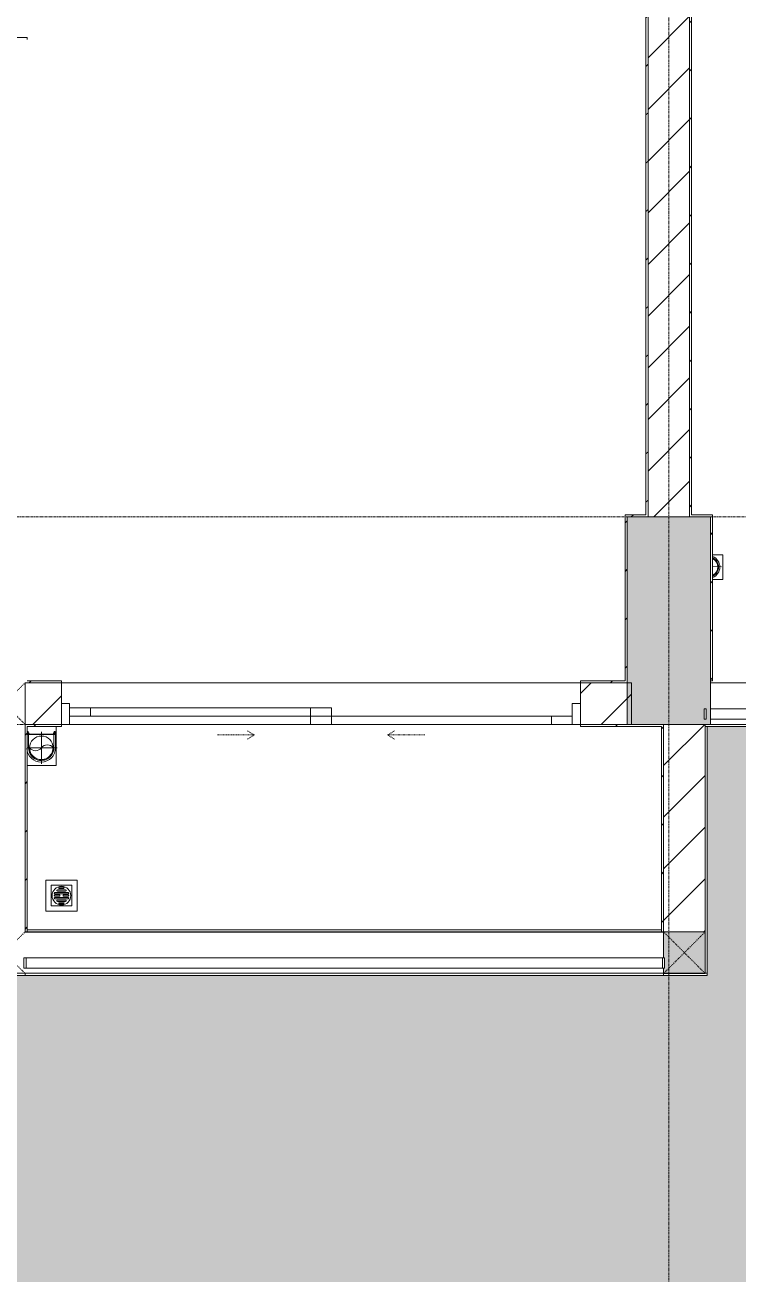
# Model space of a CAD drawing. Header units: millimetres. Extents: x 5359 to 218750, y -16347 to 109893.
# Drawn here: x 57853 to 61286, y 21888 to 27907 of the extents above; entities that cross this region are included whole.
import ezdxf

# ---------------------------------------------------------------- set-up
doc = ezdxf.new("R2010")
doc.units = ezdxf.units.MM
for name, pattern in [('Dash', [6, 3, -3]), ('Grid Line', [22.225, 12.7, -3.175, 3.175, -3.175]), ('IMPORT-CENTER _3_', [10.16, 6.35, -1.27, 1.27, -1.27])]:
    doc.linetypes.add(name, pattern=pattern)
for name, color, linetype, lineweight in [('0-1', 7, 'Continuous', 5), ('A-DOOR', 31, 'Continuous', 9), ('A-DOOR-FRAM', 31, 'Continuous', 9), ('A-DOOR-HDLN', 31, 'Dash', 9), ('A-FLOR-1', 9, 'Continuous', 9), ('A-FLOR-HRAL', 11, 'Continuous', 9), ('A-FLOR-HRAL-1', 9, 'Continuous', 9), ('A-FLOR-PATT', 8, 'Continuous', 9), ('A-WALL', 113, 'Continuous', 9), ('A-WALL-2', 9, 'Continuous', 9), ('A-WALL-3', 113, 'Continuous', 18), ('A-WALL-PATT-2', 9, 'Continuous', 9), ('A-WALL-PATT-3', 111, 'Continuous', 9), ('G-IMPT', 8, 'Continuous', 9), ('G-IMPT-1', 8, 'IMPORT-CENTER _3_', 9), ('I-WALL-1', 53, 'Continuous', 18), ('I-WALL-2', 9, 'Continuous', 9), ('M-EQPM', 50, 'Continuous', 9), ('S-BEAM-1', 9, 'Continuous', 9), ('S-COLS', 52, 'Continuous', 9), ('S-COLS-1', 253, 'Continuous', 5), ('S-COLS-2', 53, 'Continuous', 18), ('S-COLS-4', 52, 'Continuous', 18), ('S-COLS-5', 52, 'Dash', 9), ('S-COLS-HDLN', 52, 'Dash', 9), ('S-GRID-1', 1, 'Grid Line', 9)]:
    doc.layers.add(name, color=color, linetype=linetype, lineweight=lineweight)
pattern_1 = [(45, (0, 0), (-116.6726, 116.6726), [])]
pattern_2 = [(45, (0, 0), (-124.4508, 124.4508), [])]

# ---------------------------------------------------------------- blocks, each defined once
blk = doc.blocks.new('NCV_TKTC_KET CAU_rvt-1-TKCS_MB ĐỊNH VỊ CỔNG-HÀNG RÀO')
at = {"layer": 'S-COLS-1'}
h = blk.add_hatch(color=256, dxfattribs=at)
h.paths.add_polyline_path([(61122.6, 24536.9), (61152.6, 24536.9), (61152.6, 25536.9), (60752.6, 25536.9), (60752.6, 24536.9), (61038.7, 24536.9)])
h.paths.add_polyline_path([(61122.6, 24561.9), (61122.6, 24611.9), (61132.6, 24611.9), (61132.6, 24561.9)])
at = {"layer": 'S-BEAM-1'}
blk.add_line((60927.6, 23535.3), (57852.6, 23535.3), dxfattribs=at)
at = {"layer": 'S-COLS-2'}
for p, q in [((61152.6, 25536.9), (60752.6, 25536.9)), ((60752.6, 25536.9), (60752.6, 24536.9)), ((61152.6, 24536.9), (61152.6, 25536.9)), ((60752.6, 24536.9), (61152.6, 24536.9))]:
    blk.add_line(p, q, dxfattribs=at)
blk = doc.blocks.new('Railing - 50 x 10mm-457210-TKCS_MB ĐỊNH VỊ CỔNG-HÀNG RÀO')
at = {"layer": 'A-FLOR-HRAL-1'}
for p, q in [((25, 5), (-25, 5)), ((-25, 5), (-25, -5)), ((25, -5), (25, 5)), ((-25, -5), (25, -5))]:
    blk.add_line(p, q, dxfattribs=at)
blk = doc.blocks.new('Railing - Railing-641389-TKCS_MB ĐỊNH VỊ CỔNG-HÀNG RÀO')
at = {"layer": 'A-FLOR-HRAL-1'}
for p, q in [((39339.1, 15351.2), (38244.1, 15351.2)), ((38244.1, 15301.2), (39339.1, 15301.2))]:
    blk.add_line(p, q, dxfattribs=at)
at = {"rotation": 90.00000000000001}
for p in [(38219.1, 15326.2), (39344.1, 15326.2)]:
    blk.add_blockref('Railing - 50 x 10mm-457210-TKCS_MB ĐỊNH VỊ CỔNG-HÀNG RÀO', p, dxfattribs=at)
blk = doc.blocks.new('NCV_TKTC_TANG 1_rvt-1-TKCS_MB ĐỊNH VỊ CỔNG-HÀNG RÀO')
at = {"layer": 'A-WALL-PATT-2'}
h = blk.add_hatch(dxfattribs=at)
h.set_pattern_fill('FP_3', color=256, style=0, pattern_type=2)
h.set_pattern_definition(pattern_1)
h.paths.add_polyline_path([(60852.6, 25546.9), (60852.6, 32236.9), (60842.6, 32236.9), (60842.6, 25546.9)])
h = blk.add_hatch(dxfattribs=at)
h.set_pattern_fill('FP_3', color=256, style=0, pattern_type=2)
h.set_pattern_definition(pattern_1)
h.paths.add_polyline_path([(61052.6, 25536.9), (61062.6, 25536.9), (61062.6, 28836.9), (61052.6, 28836.9), (61052.6, 27047.8)])
h = blk.add_hatch(dxfattribs=at)
h.set_pattern_fill('FP_3', color=256, style=0, pattern_type=2)
h.set_pattern_definition(pattern_1)
h.paths.add_polyline_path([(56754.2, 27836.9), (56754.2, 27846.9), (54562.6, 27846.9), (54562.6, 27836.9), (56197, 27836.9)])
h.paths.add_polyline_path([(57862.6, 27836.9), (57862.6, 27846.9), (57654.2, 27846.9), (57654.2, 27836.9), (57852.6, 27836.9)])
h = blk.add_hatch(dxfattribs=at)
h.set_pattern_fill('FP_3', color=256, style=0, pattern_type=2)
h.set_pattern_definition(pattern_1)
h.paths.add_polyline_path([(60742.6, 24746.9), (60752.6, 24746.9), (60752.6, 25546.9), (60742.6, 25546.9), (60742.6, 25075.3)])
h = blk.add_hatch(dxfattribs=at)
h.set_pattern_fill('FP_3', color=256, style=0, pattern_type=2)
h.set_pattern_definition(pattern_1)
h.paths.add_polyline_path([(60852.6, 25536.9), (60852.6, 25546.9), (60752.6, 25546.9), (60752.6, 25536.9)])
h = blk.add_hatch(dxfattribs=at)
h.set_pattern_fill('FP_3', color=256, style=0, pattern_type=2)
h.set_pattern_definition(pattern_1)
h.paths.add_polyline_path([(61162.6, 24746.9), (61162.6, 25536.9), (61152.6, 25536.9), (61152.6, 24746.9)])
h = blk.add_hatch(dxfattribs=at)
h.set_pattern_fill('FP_3', color=256, style=0, pattern_type=2)
h.set_pattern_definition(pattern_1)
h.paths.add_polyline_path([(60752.6, 24736.9), (60752.6, 24746.9), (60527.6, 24746.9), (60527.6, 24736.9)])
h.paths.add_polyline_path([(58027.6, 24736.9), (58027.6, 24746.9), (57862.6, 24746.9), (57862.6, 24736.9), (58012.7, 24736.9)])
h = blk.add_hatch(dxfattribs=at)
h.set_pattern_fill('FP_3', color=256, style=0, pattern_type=2)
h.set_pattern_definition(pattern_1)
h.paths.add_polyline_path([(57852.6, 23536.9), (57862.6, 23536.9), (57862.6, 24536.9), (57852.6, 24536.9), (57852.6, 24089)])
h = blk.add_hatch(dxfattribs=at)
h.set_pattern_fill('FP_3', color=256, style=0, pattern_type=2)
h.set_pattern_definition(pattern_1)
h.paths.add_polyline_path([(58012.7, 24526.9), (58027.6, 24526.9), (58027.6, 24536.9), (57862.6, 24536.9), (57862.6, 24526.9)])
h.paths.add_polyline_path([(60927.6, 24526.9), (60927.6, 24536.9), (60527.6, 24536.9), (60527.6, 24526.9), (60917.6, 24526.9)])
h = blk.add_hatch(dxfattribs=at)
h.set_pattern_fill('FP_3', color=256, style=0, pattern_type=2)
h.set_pattern_definition(pattern_1)
h.paths.add_polyline_path([(60917.6, 23536.9), (60927.6, 23536.9), (60927.6, 24526.9), (60917.6, 24526.9)])
at = {"layer": 'A-FLOR-1'}
for p, q in [((58027.6, 24736.9), (60527.6, 24736.9)), ((60527.6, 24736.9), (58027.6, 24736.9)), ((58067.6, 24536.9), (59227.6, 24536.9))]:
    blk.add_line(p, q, dxfattribs=at)
at = {"layer": 'A-WALL-2'}
blk.add_line((61152.6, 24736.9), (62252.2, 24736.9), dxfattribs=at)
at = {"layer": 'I-WALL-1'}
for p, q in [((60842.6, 32226.9), (60842.6, 25546.9)), ((60852.6, 25546.9), (60852.6, 32236.9)), ((61052.6, 28836.9), (61052.6, 25536.9)), ((61062.6, 25546.9), (61062.6, 28826.9)), ((57862.6, 27846.9), (57654.2, 27846.9)), ((57862.6, 27836.9), (57862.6, 27846.9)), ((60752.6, 25546.9), (60742.6, 25546.9)), ((60742.6, 25546.9), (60742.6, 24746.9)), ((60842.6, 25546.9), (60752.6, 25546.9)), ((60752.6, 24746.9), (60752.6, 25536.9)), ((60752.6, 25536.9), (60852.6, 25536.9)), ((60852.6, 25536.9), (60852.6, 25546.9)), ((61052.6, 25536.9), (61062.6, 25536.9)), ((61162.6, 25546.9), (61062.6, 25546.9)), ((61062.6, 25536.9), (61152.6, 25536.9)), ((61152.6, 25536.9), (61152.6, 24746.9)), ((61162.6, 25536.9), (61162.6, 25546.9)), ((61162.6, 24746.9), (61162.6, 25536.9)), ((58027.6, 24746.9), (57862.6, 24746.9)), ((57862.6, 24736.9), (58027.6, 24736.9)), ((58027.6, 24736.9), (58027.6, 24746.9)), ((60742.6, 24746.9), (60527.6, 24746.9)), ((60527.6, 24746.9), (60527.6, 24736.9)), ((60527.6, 24736.9), (60752.6, 24736.9)), ((60752.6, 24736.9), (60752.6, 24746.9)), ((61152.6, 24746.9), (61162.6, 24746.9)), ((57852.6, 24536.9), (57852.6, 23536.9)), ((57862.6, 24536.9), (57852.6, 24536.9)), ((58027.6, 24536.9), (57862.6, 24536.9)), ((57862.6, 23536.9), (57862.6, 24526.9)), ((57862.6, 24526.9), (58027.6, 24526.9)), ((58027.6, 24526.9), (58027.6, 24536.9)), ((60927.6, 24536.9), (60527.6, 24536.9)), ((60527.6, 24536.9), (60527.6, 24526.9)), ((60527.6, 24526.9), (60917.6, 24526.9)), ((60917.6, 24526.9), (60917.6, 23536.9)), ((60927.6, 24526.9), (60927.6, 24536.9)), ((60927.6, 23536.9), (60927.6, 24526.9)), ((57852.6, 23536.9), (57862.6, 23536.9)), ((60917.6, 23536.9), (60927.6, 23536.9))]:
    blk.add_line(p, q, dxfattribs=at)
at = {"layer": 'I-WALL-2'}
for p, q in [((57862.6, 23546.9), (60917.6, 23546.9)), ((60917.6, 23536.9), (57862.6, 23536.9))]:
    blk.add_line(p, q, dxfattribs=at)
at = {"layer": 'A-FLOR-HRAL-1'}
blk.add_blockref('Railing - Railing-641389-TKCS_MB ĐỊNH VỊ CỔNG-HÀNG RÀO', (22908.5, 9260.7), dxfattribs=at)
blk = doc.blocks.new('DEG_02-DEG_03 - DEG_02-2500x2400mm-CỬA ĐI 02 CÁNH TRƯỢT-625766-TKCS_MB ĐỊNH VỊ CỔNG-HÀNG RÀO')
at = {"layer": 'A-DOOR'}
for p, q in [((-1110, 100), (-1210, 100)), ((-1210, 100), (-1210, 60)), ((-1110, 60), (-1110, 100)), ((-1110, 100), (-50, 100)), ((50, 100), (-50, 100)), ((-50, 100), (-50, 60)), ((50, 60), (50, 100)), ((-1210, 60), (-1110, 60)), ((-50, 60), (-1110, 60)), ((50, 60), (-50, 60)), ((-50, 60), (-50, 20)), ((-50, 60), (50, 60)), ((-50, 20), (50, 20)), ((50, 20), (50, 60)), ((50, 60), (1110, 60)), ((1110, 20), (50, 20)), ((1210, 60), (1110, 60)), ((1110, 60), (1110, 20)), ((1110, 20), (1210, 20)), ((1210, 20), (1210, 60))]:
    blk.add_line(p, q, dxfattribs=at)
at = {"layer": 'A-DOOR-FRAM'}
for p, q in [((-1210, 100), (-1250, 100)), ((-1250, 100), (-1250, 0)), ((-1210, 0), (-1210, 100)), ((1250, 100), (1210, 100)), ((1210, 100), (1210, 0)), ((1250, 0), (1250, 100)), ((-1250, 0), (-1210, 0)), ((1210, 0), (1250, 0))]:
    blk.add_line(p, q, dxfattribs=at)
at = {"layer": 'A-DOOR-HDLN'}
for p, q in [((-500.4, 151.1), (-320.4, 151.1)), ((-320.4, 151.1), (-355, 171.1)), ((-320.4, 151.1), (-355, 131.1)), ((320.4, 151.1), (355, 171.1)), ((320.4, 151.1), (355, 131.1)), ((500.4, 151.1), (320.4, 151.1))]:
    blk.add_line(p, q, dxfattribs=at)
blk = doc.blocks.new('Railing - 50 x 10mm-1251311-TKCS_MB ĐỊNH VỊ CỔNG-HÀNG RÀO')
at = {"layer": 'A-FLOR-HRAL'}
for p, q in [((25, 5), (-25, 5)), ((-25, 5), (-25, -5)), ((25, -5), (25, 5)), ((-25, -5), (25, -5))]:
    blk.add_line(p, q, dxfattribs=at)
blk = doc.blocks.new('Railing - Railing-1602689-TKCS_MB ĐỊNH VỊ CỔNG-HÀNG RÀO')
at = {"layer": 'A-FLOR-HRAL'}
for p, q in [((60922.6, 23412.4), (57857.6, 23412.4)), ((57857.6, 23362.4), (60922.6, 23362.4))]:
    blk.add_line(p, q, dxfattribs=at)
at = {"rotation": 90}
for p in [(57852.6, 23387.4), (60927.6, 23387.4)]:
    blk.add_blockref('Railing - 50 x 10mm-1251311-TKCS_MB ĐỊNH VỊ CỔNG-HÀNG RÀO', p, dxfattribs=at)
blk = doc.blocks.new('TKTC_XREF_251221_MB TANG 1 - TKTC_XREF_260130_MB TANG 1_dwg_THU NUOC - THU NUOC-444531-TKCS_MB TẦNG 1-4202120-TKCS_MB ĐỊNH VỊ CỔNG-HÀNG RÀO')
at = {"layer": 'M-EQPM'}
for p, q in [((-23.3, 10.8), (40.9, 10.8)), ((40.9, 4.8), (-23.3, 4.8)), ((-11, 23.3), (28.5, 23.3)), ((28.5, 17.3), (-11, 17.3)), ((-1.1, 35.6), (18.5, 35.6)), ((18.5, 29.6), (-1.1, 29.6)), ((-23.3, -13.6), (40.9, -13.6)), ((40.9, -19.6), (-23.3, -19.6)), ((-11, -26.1), (28.5, -26.1)), ((28.5, -32.1), (-11, -32.1)), ((-1.1, -38.5), (18.5, -38.5)), ((18.5, -44.5), (-1.1, -44.5))]:
    blk.add_line(p, q, dxfattribs=at)
at = {"layer": 'M-EQPM', "flags": 128}
for points in [[(83.7, -79.4), (83.7, 70.6), (-66.3, 70.6), (-66.3, -79.4)], [(58.7, -54.4), (58.7, 45.6), (-41.3, 45.6), (-41.3, -54.4)]]:
    blk.add_lwpolyline(points, close=True, dxfattribs=at)
for points in [[(-23.3, -1.2), (0.7, -1.2), (0.7, -7.2), (-23.3, -7.2)], [(40.9, -7.2), (16.7, -7.2), (16.7, -1.2), (40.9, -1.2)]]:
    blk.add_lwpolyline(points, dxfattribs=at)
at = {"layer": 'M-EQPM'}
for centre, radius, start, end in [((8.7, -4.4), 45, 360, 180), ((8.7, -4.4), 45, 360, 180), ((-23.3, 7.8), 3, 90, 270), ((-11, 20.3), 3, 90, 270), ((-1.1, 32.6), 3, 90, 270), ((18.5, 32.6), 3, 270, 90), ((28.5, 20.3), 3, 270, 90), ((40.9, 7.8), 3, 270, 90), ((8.7, -4.4), 45, 180, 360), ((8.7, -4.4), 45, 180, 360), ((-23.3, -4.2), 3, 90, 270), ((-23.3, -16.6), 3, 90, 270), ((-11, -29.1), 3, 90, 270), ((-1.1, -41.5), 3, 90, 270), ((18.5, -41.5), 3, 270, 90), ((28.5, -29.1), 3, 270, 90), ((40.9, -4.2), 3, 270, 90), ((40.9, -16.6), 3, 270, 90)]:
    blk.add_arc(centre, radius, start, end, dxfattribs=at)
blk = doc.blocks.new('TKTC_XREF_251221_MB TANG 1 - TKTC_XREF_260130_MB TANG 1_dwg_CUM U_DN100-V137-TKCS_MB ĐỊNH VỊ CỔNG-HÀNG RÀO')
at = {"layer": 'G-IMPT'}
blk.add_hatch(color=256, dxfattribs=at).paths.add_polyline_path([(61, 0), (58.9, 15.8), (52.8, 30.5), (43.1, 43.1), (30.5, 52.8), (15.8, 58.9), (0, 61), (0, 57), (14.8, 55.1), (28.5, 49.4), (40.3, 40.3), (49.4, 28.5), (55.1, 14.8), (57, 0), (55.1, -14.8), (49.4, -28.5), (40.3, -40.3), (28.5, -49.4), (14.8, -55.1), (0, -57), (0, -61), (15.8, -58.9), (30.5, -52.8), (43.1, -43.1), (52.8, -30.5), (58.9, -15.8)])
for p, q in [((-79.1, 66.6), (-79.1, 63.4)), ((-76.6, 66.6), (-76.6, 63.4)), ((-74.6, 66.6), (-74.6, 63.4)), ((-72.7, 69.3), (-72.7, 60.7)), ((-66.9, 67.9), (-71.7, 67.9)), ((-66.9, 62.1), (-71.7, 62.1)), ((-65, 69), (0, 69)), ((-79.1, -63.4), (-79.1, -66.6)), ((-76.6, -63.4), (-76.6, -66.6)), ((-74.6, -63.4), (-74.6, -66.6)), ((-72.7, -60.7), (-72.7, -68.6)), ((-66.9, -62.1), (-71.7, -62.1)), ((-66.9, -67.9), (-71.7, -67.9))]:
    blk.add_line(p, q, dxfattribs=at)
at = {"layer": 'G-IMPT', "flags": 128}
for points in [[(-72.7, 67.6), (-78.1, 67.6), (-78.1, 62.4), (-72.7, 62.4)], [(-71.7, 59.2), (-66.9, 59.2), (-66.9, 70.8), (-71.7, 70.8)], [(-66.9, 70.8), (-66.9, 72.7), (-65, 72.7), (-65, 57.3), (-66.9, 57.3), (-66.9, 59.2)], [(-65, 61), (0, 61), (0, 57)], [(-66.9, -68.6), (-66.9, -59.2), (-71.7, -59.2)], [(-66.9, -59.2), (-66.9, -57.3), (-65, -57.3), (-65, -68.7)], [(-65, -61), (0, -61), (0, -57)], [(-72.7, -62.4), (-78.1, -62.4), (-78.1, -67.6), (-72.7, -67.6)]]:
    blk.add_lwpolyline(points, dxfattribs=at)
at = {"layer": 'G-IMPT'}
for centre, radius, start, end in [((-78.1, 66.6), 0.96, 90, 180), ((-78.1, 63.4), 0.96, 180, 270), ((-71.1, 69.3), 1.56, 112.61986, 247.38014), ((-67.9, 65), 4.8, 143.1301, 216.8699), ((-71.1, 60.7), 1.56, 112.61986, 247.38014), ((0, 0), 69, 271.95476, 90), ((0, 0), 61, 270, 90), ((0, 0), 57, 270, 90), ((-71.1, -60.7), 1.56, 112.61986, 247.38014), ((-78.1, -63.4), 0.96, 90, 180), ((-78.1, -66.6), 0.96, 180, 270), ((-67.9, -65), 4.8, 143.1301, 216.8699)]:
    blk.add_arc(centre, radius, start, end, dxfattribs=at)
blk = doc.blocks.new('TKTC_XREF_251221_MB TANG 1 - TKTC_XREF_260130_MB TANG 1_dwg_$cc-V136-TKCS_MB ĐỊNH VỊ CỔNG-HÀNG RÀO')
at = {"layer": 'G-IMPT'}
blk.add_circle((0, 0), 0.5, dxfattribs=at)
for centre, radius, start, end in [((0, 0), 0.5, 90, 270), ((0.188, 0.25), 0.313, 126.8699, 233.1301), ((-0.188, -0.25), 0.313, 306.8699, 53.1301)]:
    blk.add_arc(centre, radius, start, end, dxfattribs=at)
at = {"layer": 'G-IMPT-1'}
for p, q in [((0, -0.673), (0, 0.607)), ((-0.673, 0), (0.673, 0))]:
    blk.add_line(p, q, dxfattribs=at)
blk = doc.blocks.new('TKTC_XREF_251221_MB TANG 1 - TKTC_XREF_260130_MB TANG 1_dwg_CUM U_DN100-V174-TKCS_MB ĐỊNH VỊ CỔNG-HÀNG RÀO')
at = {"layer": 'G-IMPT'}
blk.add_hatch(color=256, dxfattribs=at).paths.add_polyline_path([(23.9, -55.5), (30.5, -52.8), (43.1, -43.1), (52.8, -30.5), (58.9, -15.8), (61, 0), (58.9, 15.8), (52.8, 30.5), (43.1, 43.1), (24.1, 53.7), (24.1, 51.2), (28.5, 49.4), (40.3, 40.3), (49.4, 28.5), (55.1, 14.8), (57, 0), (55.1, -14.8), (49.4, -28.5), (40.3, -40.3), (23.9, -53.8)])
for radius, start, end in [(57, 296.73387, 63.13902), (61, 294.97578, 64.89535), (69, 292.07111, 67.79711)]:
    blk.add_arc((0, 0), radius, start, end, dxfattribs=at)
blk = doc.blocks.new('TKTC_XREF_251221_MB TANG 1 - TKTC_XREF_260130_MB TANG 1_dwg_$cc-V175-TKCS_MB ĐỊNH VỊ CỔNG-HÀNG RÀO')
at = {"layer": 'G-IMPT'}
for start, end in [(116.57224, 242.9312), (116.52331, 242.90439)]:
    blk.add_arc((0, 0), 0.5, start, end, dxfattribs=at)
at = {"layer": 'G-IMPT-1'}
blk.add_line((-0.673, 0), (-0.193, 0), dxfattribs=at)
blk = doc.blocks.new('TKTC_XREF_251221_MB TANG 1 - TKTC_XREF_260130_MB TANG 1_dwg-4202109-TKCS_MB ĐỊNH VỊ CỔNG-HÀNG RÀO')
at = {"layer": 'G-IMPT'}
for p, q in [((-141989.1, -375992.1), (-141939.4, -375992.1)), ((-145289.5, -376857.7), (-145148.6, -376857.7))]:
    blk.add_line(p, q, dxfattribs=at)
at = {"layer": 'G-IMPT', "flags": 128}
for points in [[(-141939.4, -375992), (-141939.4, -376111.5), (-141989.1, -376111.5)], [(-145289.5, -376857.6), (-145148.3, -376857.6), (-145148.6, -376819.7)], [(-145148.6, -376857.7), (-145148.6, -377007.4), (-145289.1, -377007.4)]]:
    blk.add_lwpolyline(points, dxfattribs=at)
at = {"extrusion": (0, 0, -1), "xscale": 90.00000000005114, "yscale": 90.00000000005114, "zscale": -90.00000000005114, "rotation": 0.3047175217251739}
blk.add_blockref('TKTC_XREF_251221_MB TANG 1 - TKTC_XREF_260130_MB TANG 1_dwg_$cc-V175-TKCS_MB ĐỊNH VỊ CỔNG-HÀNG RÀO', (142006.5, -376049.6), dxfattribs=at)
for name, p, xscale, yscale, zscale, rotation in [('TKTC_XREF_251221_MB TANG 1 - TKTC_XREF_260130_MB TANG 1_dwg_CUM U_DN100-V174-TKCS_MB ĐỊNH VỊ CỔNG-HÀNG RÀO', (-142008, -376051.4), 0.789473684210524, 0.789473684210524, 0.789473684210524, 0.06930925665188988), ('TKTC_XREF_251221_MB TANG 1 - TKTC_XREF_260130_MB TANG 1_dwg_CUM U_DN100-V137-TKCS_MB ĐỊNH VỊ CỔNG-HÀNG RÀO', (-145221, -376922.6), 0.9975000000000007, 0.9975000000000007, 0.9975000000000007, 270.0009913382947), ('TKTC_XREF_251221_MB TANG 1 - TKTC_XREF_260130_MB TANG 1_dwg_$cc-V136-TKCS_MB ĐỊNH VỊ CỔNG-HÀNG RÀO', (-145220.1, -376922.6), 113.7150000000073, 113.7150000000073, 113.7150000000073, 89.99900866374671)]:
    blk.add_blockref(name, p, dxfattribs=dict(xscale=xscale, yscale=yscale, zscale=zscale, rotation=rotation))
blk.add_blockref('TKTC_XREF_251221_MB TANG 1 - TKTC_XREF_260130_MB TANG 1_dwg_THU NUOC - THU NUOC-444531-TKCS_MB TẦNG 1-4202120-TKCS_MB ĐỊNH VỊ CỔNG-HÀNG RÀO', (-145132.3, -377630.4))
blk = doc.blocks.new('TKTC_XREF_251221_MB TANG 1 - TKTC_XREF_251221_MB TANG 1-2038492-TKCS_MB ĐỊNH VỊ CỔNG-HÀNG RÀO')
blk.add_blockref('TKTC_XREF_251221_MB TANG 1 - TKTC_XREF_260130_MB TANG 1_dwg-4202109-TKCS_MB ĐỊNH VỊ CỔNG-HÀNG RÀO', (169499.1, 384109.7))
blk = doc.blocks.new('G1_SOF - BO TRU - 200x200-3050151-TKCS_MB ĐỊNH VỊ CỔNG-HÀNG RÀO')
at = {"layer": 'S-COLS-HDLN'}
for p, q in [((-100, 100), (100, -100)), ((100, 100), (-100, -100))]:
    blk.add_line(p, q, dxfattribs=at)

msp = doc.modelspace()

# ---------------------------------------------------------------- hatches: boundary and pattern name
at = {"layer": 'A-FLOR-PATT'}
h = msp.add_hatch(dxfattribs=at)
h.set_pattern_fill('FP_14', color=256, style=0, pattern_type=2)
h.set_pattern_definition([(0, (167.64, 11.2), (558.8, 558.8), [83.82, -16.764, 22.352, -16.764, -419.1]), (0, (167.64, 11.2), (558.8, 558.8), [-139.7, 83.82, -335.28]), (0, (139.7, 27.94), (558.8, 558.8), [55.88, -41.91, 83.82, -41.91, -335.28]), (0, (139.7, 27.94), (558.8, 558.8), [-223.52, 55.88, -279.4]), (0, (335.3, 251.46), (558.8, 558.8), [69.85, -27.94, 69.85, -391.16]), (0, (55.9, 363.2), (558.8, 558.8), [27.94, -55.88, 27.94, -447.04]), (90, (111.76, 363.2), (-558.8, 558.8), [50.292, -508.508]), (90, (279.4, 27.94), (-558.8, 558.8), [55.88, -502.92]), (90, (419.1, 251.46), (-558.8, 558.8), [55.88, -502.92]), (45, (352.04, 22.35), (0, 558.7996), [55.88, -734.383]), (135, (206.76, 22.35), (-558.7996, 0), [55.88, -734.383]), (63.435, (335.28, 25.15), (-0.0005, 558.8001), [55.88, -1193.635]), (75.964, (307.34, 27.94), (-0.00237, 558.80038), [55.88, -2248.111]), (75.964, (447.04, 251.46), (-0.00237, 558.80038), [44.704, -2259.287]), (75.964, (122.94, 363.22), (-0.00237, 558.80038), [39.116, -2264.875]), (104.036, (251.46, 27.94), (0.00237, 558.80038), [55.88, -2248.111]), (104.036, (391.16, 251.46), (0.00237, 558.80038), [44.704, -2259.287]), (104.036, (100.58, 363.22), (0.00237, 558.80038), [39.116, -2264.875]), (116.565, (223.52, 25.15), (0.0005, 558.8001), [55.88, -1193.634])])
h.paths.add_polyline_path([(73117.6, 20988.2), (73127.6, 20988.2), (73127.6, 23327.4), (65842.6, 23327.4), (65842.6, 24526.9), (61137.6, 24526.9), (61137.6, 23327.4), (57652.6, 23327.4), (57652.6, 23337.4), (57642.6, 23337.4), (57642.6, 24526.9), (52937.6, 24526.9), (52937.6, 23337.4), (52937.6, 23335.3), (52937.6, 23326.9), (49442.6, 23326.9), (49442.6, 24527.4), (45852.6, 24527.4), (45852.6, 24535.3), (44802.6, 24535.3), (44802.6, 24527.4), (44812.6, 24527.4), (44812.6, 20988.2), (63459.6, 20988.2)])
at = {"layer": 'A-WALL-PATT-3'}
h = msp.add_hatch(dxfattribs=at)
h.set_pattern_fill('FP_1', color=256, style=0, pattern_type=2)
h.set_pattern_definition(pattern_2)
h.paths.add_polyline_path([(61052.6, 25536.9), (61052.6, 28836.9), (60852.6, 28836.9), (60852.6, 25536.9), (61038.7, 25536.9)])
h.paths.add_polyline_path([(61038.7, 29036.9), (61052.6, 29036.9), (61052.6, 32237), (60852.6, 32237), (60852.6, 29036.9)])
h = msp.add_hatch(dxfattribs=at)
h.set_pattern_fill('FP_1', color=256, style=0, pattern_type=2)
h.set_pattern_definition(pattern_2)
h.paths.add_polyline_path([(58012.7, 24536.9), (58027.6, 24536.9), (58027.6, 24736.9), (57852.6, 24736.9), (57852.6, 24536.9)])
h.paths.add_polyline_path([(60772.6, 24536.9), (60772.6, 24736.9), (60527.6, 24736.9), (60527.6, 24536.9)])
h = msp.add_hatch(dxfattribs=at)
h.set_pattern_fill('FP_1', color=256, style=0, pattern_type=2)
h.set_pattern_definition(pattern_2)
h.paths.add_polyline_path([(60927.6, 23536.9), (61127.6, 23536.9), (61127.6, 24536.9), (60927.6, 24536.9)])
at = {"layer": 'S-COLS-1'}
msp.add_hatch(color=256, dxfattribs=at).paths.add_polyline_path([(61127.6, 23336.9), (61127.6, 23536.9), (60927.6, 23536.9), (60927.6, 23412.4), (60932.6, 23412.4), (60932.6, 23362.4), (60927.6, 23362.4), (60927.6, 23336.9), (61038.7, 23336.9)])

# ---------------------------------------------------------------- linework, layer by layer
at = {"layer": 'A-WALL'}
for p, q in [((57852.6, 24736.9), (57852.6, 24536.9)), ((58027.6, 24736.9), (60527.6, 24736.9)), ((59227.6, 24536.9), (58067.6, 24536.9)), ((62252.6, 24526.9), (61137.6, 24526.9)), ((61152.6, 24536.9), (62252.5, 24536.9)), ((60927.6, 23536.9), (61127.6, 23536.9)), ((57852.6, 23337.4), (60927.6, 23337.4)), ((60927.6, 23327.4), (57852.6, 23327.4))]:
    msp.add_line(p, q, dxfattribs=at)
at = {"layer": 'A-WALL-3'}
for p, q in [((60852.6, 28836.9), (60852.6, 25536.9)), ((61052.6, 25536.9), (61052.6, 28836.9)), ((60852.6, 25536.9), (61052.6, 25536.9)), ((58027.6, 24736.9), (57852.6, 24736.9)), ((58027.6, 24636.9), (58027.6, 24736.9)), ((60772.6, 24736.9), (60527.6, 24736.9)), ((60527.6, 24736.9), (60527.6, 24636.9)), ((60772.6, 24536.9), (60772.6, 24736.9)), ((57852.6, 24536.9), (58027.6, 24536.9)), ((60527.6, 24536.9), (60772.6, 24536.9)), ((60927.6, 24536.9), (60927.6, 23536.9)), ((61127.6, 24536.9), (60927.6, 24536.9)), ((61127.6, 24536.9), (61127.6, 23337.4)), ((61137.6, 24526.9), (61127.6, 24526.9)), ((61137.6, 23327.4), (61137.6, 24526.9)), ((57852.6, 23337.4), (57642.6, 23337.4)), ((57652.6, 23327.4), (57852.6, 23327.4)), ((57852.6, 23327.4), (57852.6, 23337.4)), ((61137.6, 23337.4), (60927.6, 23337.4)), ((60927.6, 23337.4), (60927.6, 23327.4)), ((60927.6, 23327.4), (61137.6, 23327.4))]:
    msp.add_line(p, q, dxfattribs=at)
at = {"layer": 'S-COLS'}
msp.add_line((61127.6, 23536.9), (60927.6, 23536.9), dxfattribs=at)
at = {"layer": 'S-COLS-4'}
for p, q in [((60927.6, 23536.9), (60927.6, 23412.4)), ((61127.6, 23336.9), (61127.6, 23536.9)), ((60927.6, 23362.4), (60927.6, 23336.9)), ((60927.6, 23336.9), (61127.6, 23336.9))]:
    msp.add_line(p, q, dxfattribs=at)
at = {"layer": 'S-GRID-1'}
for p, q in [((60952.6, 13102.5), (60952.6, 80482.7)), ((132680.6, 25536.9), (27631.1, 25536.9)), ((135474.6, 24536.9), (24837.1, 24536.9))]:
    msp.add_line(p, q, dxfattribs=at)

# ---------------------------------------------------------------- block references
at = {"layer": '0-1'}
for name in ['NCV_TKTC_KET CAU_rvt-1-TKCS_MB ĐỊNH VỊ CỔNG-HÀNG RÀO', 'NCV_TKTC_TANG 1_rvt-1-TKCS_MB ĐỊNH VỊ CỔNG-HÀNG RÀO']:
    msp.add_blockref(name, (0, 0), dxfattribs=at)
at = {"layer": 'A-DOOR', "rotation": 180}
msp.add_blockref('DEG_02-DEG_03 - DEG_02-2500x2400mm-CỬA ĐI 02 CÁNH TRƯỢT-625766-TKCS_MB ĐỊNH VỊ CỔNG-HÀNG RÀO', (59277.6, 24636.9), dxfattribs=at)
at = {"layer": 'A-FLOR-HRAL'}
msp.add_blockref('Railing - Railing-1602689-TKCS_MB ĐỊNH VỊ CỔNG-HÀNG RÀO', (0, 0), dxfattribs=at)
at = {"layer": 'M-EQPM'}
msp.add_blockref('TKTC_XREF_251221_MB TANG 1 - TKTC_XREF_251221_MB TANG 1-2038492-TKCS_MB ĐỊNH VỊ CỔNG-HÀNG RÀO', (33652.6, 17236.9), dxfattribs=at)
at = {"layer": 'S-COLS-5'}
for p in [(57752.6, 24636.9), (57752.6, 23436.9), (61027.6, 23436.9)]:
    msp.add_blockref('G1_SOF - BO TRU - 200x200-3050151-TKCS_MB ĐỊNH VỊ CỔNG-HÀNG RÀO', p, dxfattribs=at)

doc.saveas('drawing.dxf')
